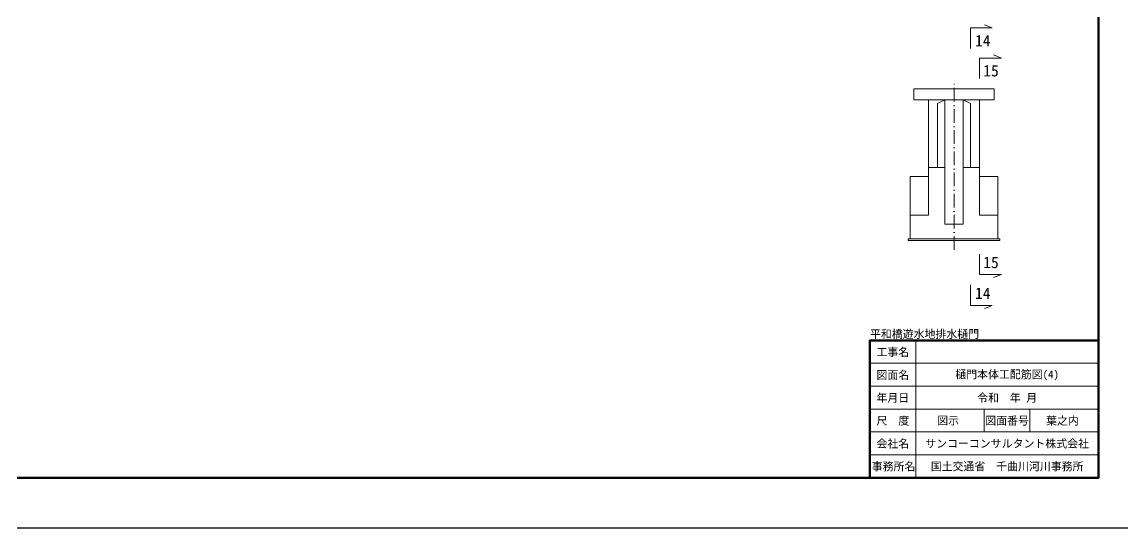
# Model space of a CAD drawing. Header units: millimetres. Extents: x 169470 to 758170, y -17820 to 11880.
# Drawn here: x 313097 to 337157, y -17820 to -6759 of the extents above; entities that cross this region are included whole.
import ezdxf
from ezdxf.enums import TextEntityAlignment as Align

# ---------------------------------------------------------------- set-up
doc = ezdxf.new("R2010")
doc.units = ezdxf.units.MM
doc.header["$LTSCALE"] = 50
doc.linetypes.add('SXF_一点短鎖線', pattern=[9.25, 6, -1.5, 0.25, -1.5])
doc.layers.get('Defpoints').update_dxf_attribs({"color": 151})
for name, color, linetype, lineweight in [('D-BGD', 7, 'Continuous', 13), ('D-BMK', 2, 'SXF_一点短鎖線', 13), ('D-STR-HTXT', 7, 'Continuous', 13), ('D-STR-TXT', 7, 'Continuous', 13), ('D-TTL', 2, 'Continuous', 140), ('D-TTL-FRAM', 2, 'Continuous', 50), ('D-TTL-LINE', 7, 'Continuous', 13), ('D-TTL-TXT', 7, 'Continuous', 13)]:
    doc.layers.add(name, color=color, linetype=linetype, lineweight=lineweight)
doc.styles.add('MS ゴシック', font='MS Gothic.ttf')
doc.styles.add('YOKO_GOTHIC', font='MS Gothic.ttf')

msp = doc.modelspace()

# ---------------------------------------------------------------- linework, layer by layer
at = {"layer": 'D-BGD', "ltscale": 1500}
for p, q in [((334362.78, -8218.12), (332602.86, -8218.12)), ((332602.86, -8218.12), (332602.86, -8458.12)), ((334362.78, -8218.12), (334362.78, -8458.12)), ((334362.78, -8458.12), (332602.86, -8458.12)), ((332922.82, -8458.12), (332922.82, -9738.12)), ((333122.82, -8538.12), (333282.82, -8458.12)), ((333122.82, -8538.12), (333122.82, -9938.12)), ((333282.82, -8458.12), (333282.82, -10238.12)), ((333682.82, -8458.12), (333682.82, -10238.12)), ((333682.82, -8458.12), (333842.82, -8538.12)), ((333842.82, -8538.12), (333842.82, -9938.12)), ((334042.82, -8458.12), (334042.82, -9738.12)), ((332922.82, -9738.12), (332922.82, -9978.12)), ((334042.82, -9738.12), (334042.82, -9938.12)), ((333282.82, -9938.12), (332922.82, -9938.12)), ((334042.82, -9938.12), (333682.82, -9938.12)), ((333282.82, -11178.12), (333282.82, -10238.12)), ((333682.82, -11178.12), (333682.82, -10238.12)), ((333682.82, -11178.12), (333282.82, -11178.12)), ((332522.82, -11498.12), (334442.82, -11498.12))]:
    msp.add_line(p, q, dxfattribs=at)
at = {"layer": 'D-BGD'}
for p, q in [((332922.82, -10138.12), (332922.82, -9978.12)), ((334042.82, -10138.12), (334042.82, -9938.12)), ((332922.82, -10138.12), (332922.82, -10978.12)), ((334042.82, -10138.12), (334042.82, -10978.12)), ((332522.82, -11498.12), (332522.82, -10978.12)), ((332922.82, -10978.12), (332522.82, -10978.12)), ((334042.82, -10978.12), (334442.82, -10978.12)), ((334442.82, -11498.12), (334442.82, -10978.12))]:
    msp.add_line(p, q, dxfattribs=at)
for points in [[(332522.82, -10978.12), (332522.82, -10138.12), (332922.82, -10138.12)], [(334442.82, -10978.12), (334442.82, -10138.12), (334042.82, -10138.12)]]:
    msp.add_lwpolyline(points, dxfattribs=at)
at = {"layer": 'D-BGD', "ltscale": 1500}
msp.add_lwpolyline([(334442.82, -11498.12), (334482.82, -11498.12), (334482.82, -11538.12), (332482.82, -11538.12), (332482.82, -11498.12), (332522.82, -11498.12)], dxfattribs=at)
at = {"layer": 'D-BMK'}
msp.add_line((333482.82, -11738.12), (333482.82, -8072.7), dxfattribs=at)
at = {"layer": 'D-STR-HTXT'}
for points in [[(333842.82, -7337.49), (333842.82, -6889.49), (334319.27, -6889.49), (334150.02, -6823.45)], [(334042.82, -7994.16), (334042.82, -7546.16), (334519.27, -7546.16), (334350.02, -7480.12)], [(334042.82, -11831.61), (334042.82, -12279.61), (334519.27, -12279.61), (334350.02, -12345.65)], [(333842.82, -12505.74), (333842.82, -12953.74), (334319.27, -12953.74), (334150.02, -13019.78)]]:
    msp.add_lwpolyline(points, dxfattribs=at)
at = {"layer": 'D-TTL'}
msp.add_lwpolyline([(296644.53, 10780), (296644.53, -16720), (336644.53, -16720), (336644.53, 10780)], close=True, dxfattribs=at)
at = {"layer": 'D-TTL-FRAM'}
msp.add_lwpolyline([(331644.53, -16720), (331644.53, -13720), (336644.53, -13720)], dxfattribs=at)
at = {"layer": 'D-TTL-LINE'}
for p, q in [((332644.53, -16720), (332644.53, -13720)), ((331644.53, -14220), (336644.53, -14220)), ((331644.53, -14720), (336644.53, -14720)), ((331644.53, -15220), (336644.53, -15220)), ((334144.53, -15720), (334144.53, -15220)), ((335144.53, -15720), (335144.53, -15220)), ((331644.53, -15720), (336644.53, -15720)), ((331644.53, -16220), (336644.53, -16220))]:
    msp.add_line(p, q, dxfattribs=at)
at = {"layer": 'Defpoints', "color": 1}
msp.add_lwpolyline([(295619.53, 11880), (295619.53, -17820), (337669.53, -17820), (337669.53, 11880)], close=True, dxfattribs=at)

# ---------------------------------------------------------------- texts
at = {"layer": 'D-STR-TXT', "style": 'YOKO_GOTHIC'}
for s, p in [('14', (334112.65, -7291.55)), ('15', (334291.08, -7948.21)), ('15', (334291.08, -12139.19)), ('14', (334112.65, -12813.32))]:
    msp.add_text(s, height=250, dxfattribs=at).set_placement(p, align=Align.CENTER)
at = {"layer": 'D-TTL-TXT', "style": 'MS ゴシック'}
msp.add_text('平和橋遊水地排水樋門', height=175, dxfattribs=at).set_placement((331644.53, -13720), align=Align.BOTTOM_LEFT)
for s, p in [('工事名', (332144.53, -13970)), ('図面名', (332144.53, -14470)), ('樋門本体工配筋図(4)', (334644.53, -14470)), ('年月日', (332144.53, -14970)), ('令和  年 月', (334644.53, -14970)), ('尺\u3000度', (332144.53, -15470)), ('図示', (333354.43, -15470)), ('図面番号', (334644.53, -15470)), ('葉之内', (335854.43, -15470)), ('会社名', (332144.53, -15970)), ('サンコーコンサルタント株式会社', (334644.53, -15970)), ('事務所名', (332160.6, -16470)), ('国土交通省\u3000千曲川河川事務所', (334644.53, -16470))]:
    msp.add_text(s, height=175, dxfattribs=at).set_placement(p, align=Align.MIDDLE)

doc.saveas('drawing.dxf')
